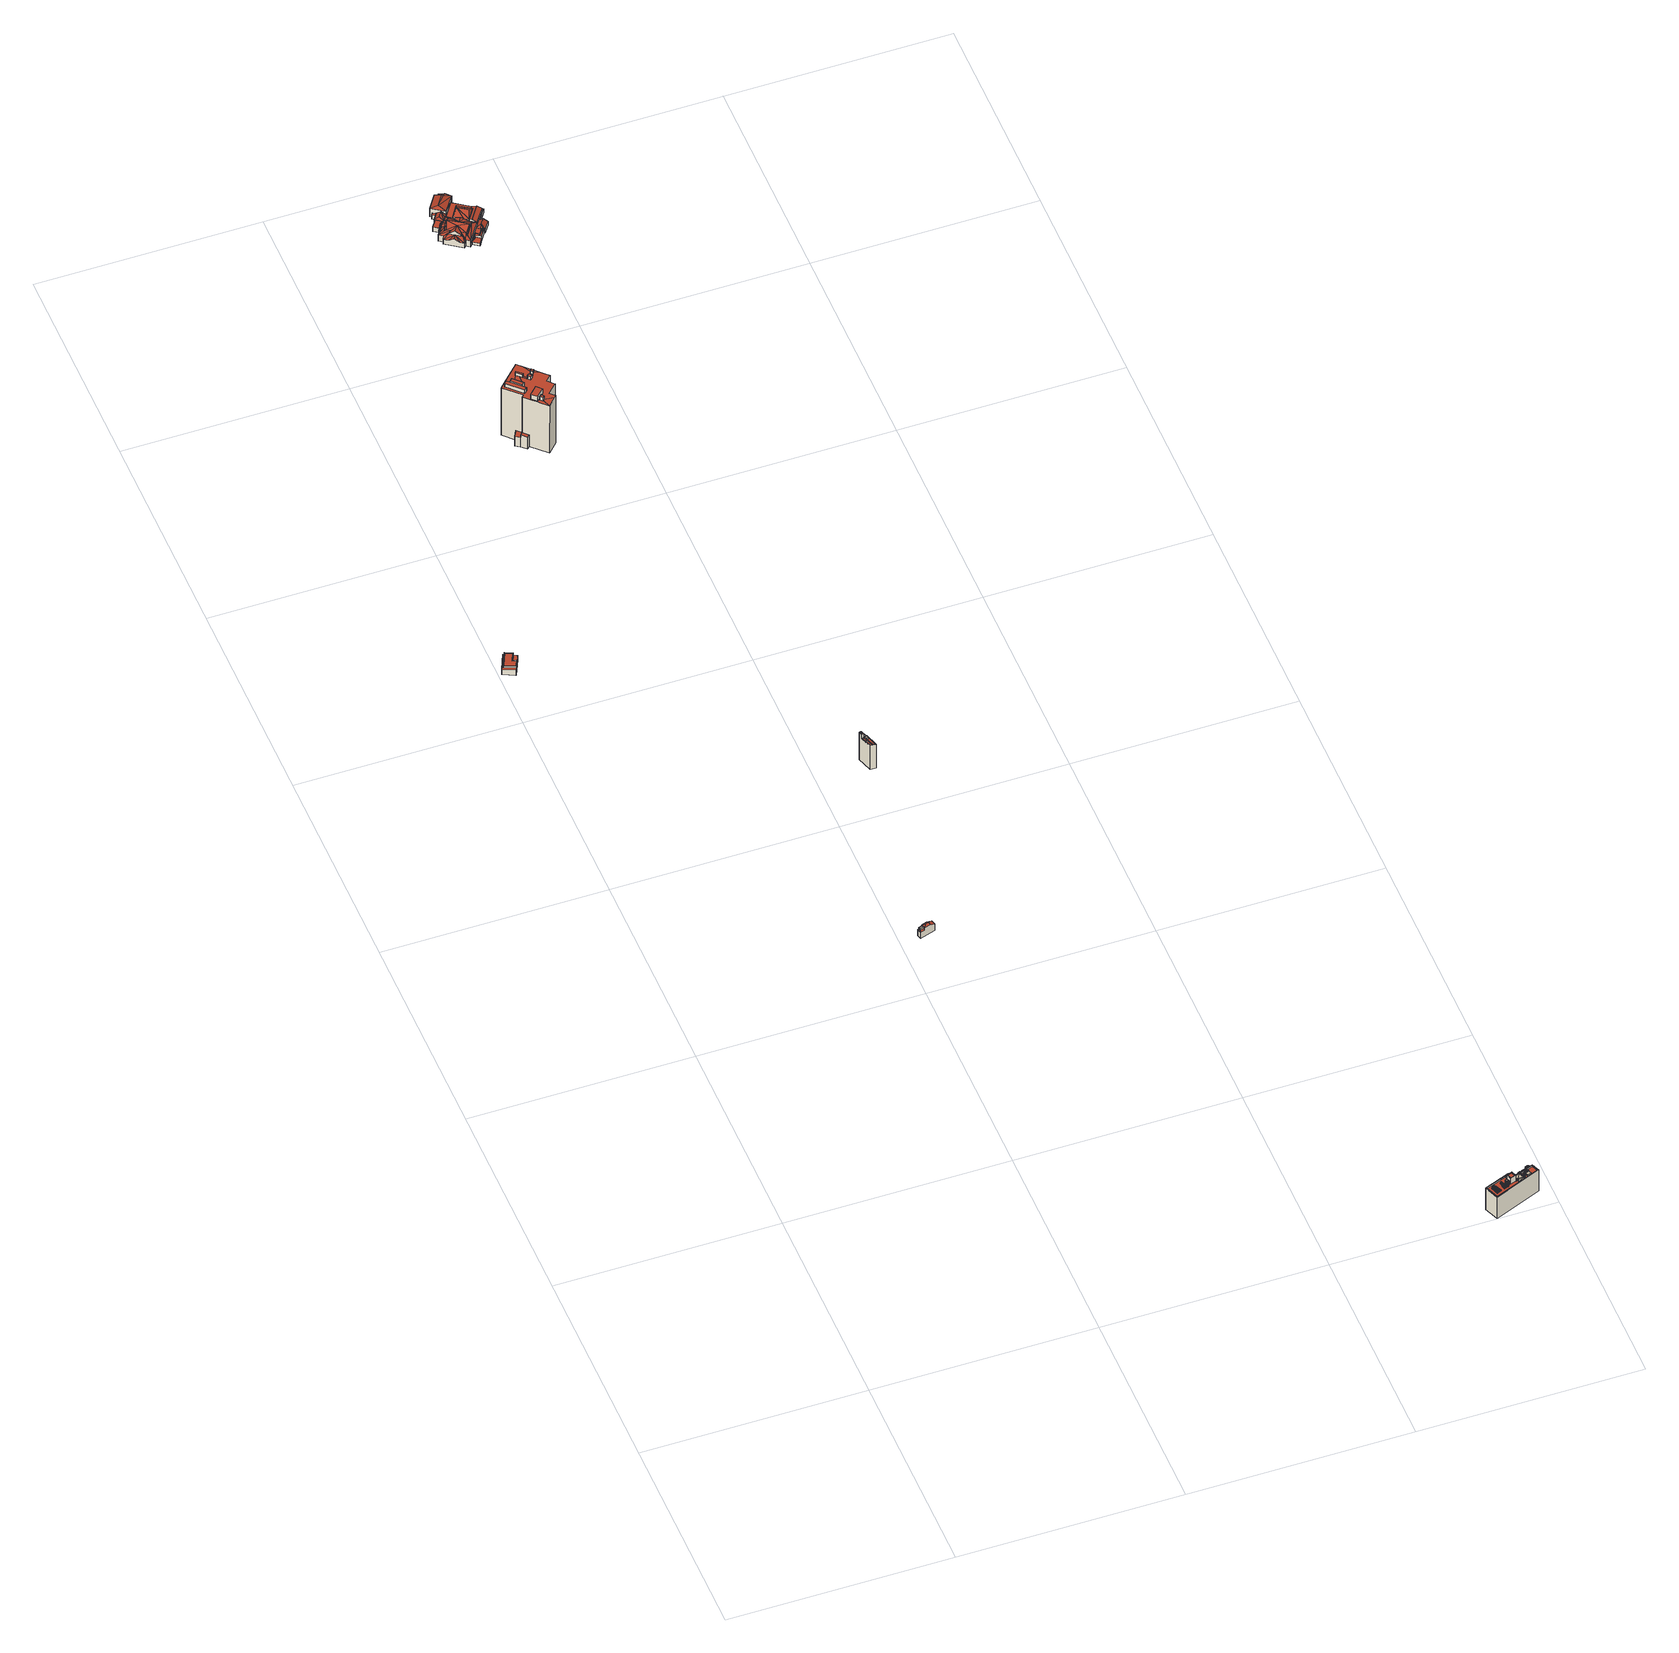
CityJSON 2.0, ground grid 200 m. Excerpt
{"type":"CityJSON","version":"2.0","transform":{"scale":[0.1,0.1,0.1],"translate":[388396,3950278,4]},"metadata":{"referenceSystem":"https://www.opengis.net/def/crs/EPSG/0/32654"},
"CityObjects":{
"building1":{"type":"Building","attributes":{"延べ面積換算係数":"1","大字・町コード":"21","町・丁目コード":"4","13+区市町村コード+大字・町コード+町・丁目コード":"13101021004","地区計画":"神田淡路町周辺地区","class":"3001","usage":"411","measuredHeight":8.4,"storeysAboveGround":2,"storeysBelowGround":0,"RiverFloodingRiskAttribute.description":"8","RiverFloodingRiskAttribute.rank":"1","RiverFloodingRiskAttribute.depth":0.057,"RiverFloodingRiskAttribute.adminType":"2","RiverFloodingRiskAttribute.scale":"2","BuildingDetailAttribute.buildingRoofEdgeArea":196.55,"BuildingDetailAttribute.fireproofStructureType":"1003","BuildingDetailAttribute.urbanPlanType":"21","BuildingDetailAttribute.areaClassificationType":"22","BuildingDetailAttribute.districtsAndZonesType":"10","BuildingDetailAttribute.landUseType":"211","BuildingDetailAttribute.detailedUsage":"1310","BuildingDetailAttribute.specifiedBuildingCoverageRate":80,"BuildingDetailAttribute.specifiedFloorAreaRate":500,"BuildingDetailAttribute.surveyYear":2021,"BuildingIDAttribute.prefecture":"13","BuildingIDAttribute.city":"13101","heritageComplexName":"高畠家住宅主屋","heritageRecordIds":"national_classified:492","heritageRecordNames":"高畠家住宅主屋","heritageRecordTypes":"建造物","heritageEntityClasses":"building_direct","heritageMatchMethod":"point_in_building"},"address":[{"country":"日本","locality":"東京都千代田区神田駿河台四丁目"}],"geometry":[{"type":"Solid","lod":"2","boundaries":[[[[0,1,2,3]],[[4,5,6,7]],[[8,9,10,11]],[[5,12,13,6]],[[9,4,7,10]],[[12,14,15,13]],[[16,17,18,19,20,21]],[[15,14,8,11]],[[22,23,24,25]],[[26,27,28,29,30,31]],[[17,16,14,12]],[[10,7,27,26,1,0,25,24]],[[2,31,30,3]],[[3,30,29,13,15,22,25,0]],[[6,28,27,7]],[[20,19,4,9]],[[10,24,23,11]],[[16,21,8,14]],[[18,17,12,5]],[[11,23,22,15]],[[21,20,9,8]],[[19,18,5,4]],[[13,29,28,6]],[[1,26,31,2]]]],"semantics":{"surfaces":[{"type":"GroundSurface"},{"type":"RoofSurface"},{"type":"WallSurface"}],"values":[[0,1,1,1,1,1,1,1,1,1,2,2,2,2,2,2,2,2,2,2,2,2,2,2]]}}]},
"building2":{"type":"Building","attributes":{"延べ面積換算係数":"1","大字・町コード":"22","町・丁目コード":"2","13+区市町村コード+大字・町コード+町・丁目コード":"13101022002","地区計画":"中神田中央地区","class":"3001","usage":"411","measuredHeight":8.8,"storeysAboveGround":2,"storeysBelowGround":0,"BuildingDetailAttribute.buildingRoofEdgeArea":59.37,"BuildingDetailAttribute.fireproofStructureType":"1003","BuildingDetailAttribute.urbanPlanType":"21","BuildingDetailAttribute.areaClassificationType":"22","BuildingDetailAttribute.districtsAndZonesType":"10","BuildingDetailAttribute.landUseType":"211","BuildingDetailAttribute.detailedUsage":"1310","BuildingDetailAttribute.specifiedBuildingCoverageRate":80,"BuildingDetailAttribute.specifiedFloorAreaRate":700,"BuildingDetailAttribute.surveyYear":2021,"BuildingIDAttribute.prefecture":"13","BuildingIDAttribute.city":"13101","heritageComplexName":"松本家住宅主屋","heritageRecordIds":"national_classified:617","heritageRecordNames":"松本家住宅主屋","heritageRecordTypes":"建造物","heritageEntityClasses":"building_direct","heritageMatchMethod":"point_in_building"},"address":[{"country":"日本","locality":"東京都千代田区神田多町二丁目"}],"children":["building2-1"],"geometry":[{"type":"Solid","lod":"2","boundaries":[[[[32,33,34,35]],[[36,37,38,39]],[[40,41,42,43]],[[44,37,45,46]],[[47,39,38]],[[40,43,48,49]],[[48,43,42]],[[36,39,47,45]],[[49,47,38,41,40]],[[38,37,44,34,33,42,41]],[[32,48,42,33]],[[34,44,46,35]],[[37,36,45]],[[48,32,35,46,45,47,49]]]],"semantics":{"surfaces":[{"type":"GroundSurface"},{"type":"RoofSurface"},{"type":"WallSurface"}],"values":[[0,1,1,1,1,1,1,1,2,2,2,2,2,2]]}}]},
"building2-1":{"type":"BuildingInstallation","parents":["building2"],"geometry":[{"type":"MultiSurface","lod":"2","boundaries":[[[43,40,50,51]],[[43,51,52,53]],[[40,43,53,54]],[[52,55,56,53]],[[57,54,53,56]],[[56,55,58,57]],[[50,58,55,52,51]],[[54,57,58,50,40]]]}]},
"building3":{"type":"Building","attributes":{"延べ面積換算係数":"1","大字・町コード":"20","町・丁目コード":"1","13+区市町村コード+大字・町コード+町・丁目コード":"13101020001","地区計画":"神田淡路町周辺地区","class":"3002","usage":"401","measuredHeight":28.3,"storeysAboveGround":9,"storeysBelowGround":0,"RiverFloodingRiskAttribute.description":"8","RiverFloodingRiskAttribute.rank":"1","RiverFloodingRiskAttribute.depth":0.285,"RiverFloodingRiskAttribute.adminType":"2","RiverFloodingRiskAttribute.scale":"2","BuildingDetailAttribute.buildingRoofEdgeArea":75.97,"BuildingDetailAttribute.fireproofStructureType":"1001","BuildingDetailAttribute.urbanPlanType":"21","BuildingDetailAttribute.areaClassificationType":"22","BuildingDetailAttribute.districtsAndZonesType":"10","BuildingDetailAttribute.landUseType":"212","BuildingDetailAttribute.detailedUsage":"1210","BuildingDetailAttribute.specifiedBuildingCoverageRate":80,"BuildingDetailAttribute.specifiedFloorAreaRate":800,"BuildingDetailAttribute.surveyYear":2021,"BuildingIDAttribute.prefecture":"13","BuildingIDAttribute.city":"13101","heritageComplexName":"山本歯科医院","heritageRecordIds":"national_classified:655","heritageRecordNames":"山本歯科医院","heritageRecordTypes":"建造物","heritageEntityClasses":"building_direct","heritageMatchMethod":"point_in_building"},"address":[{"country":"日本","locality":"東京都千代田区神田須田町一丁目"}],"children":["building3-1","building3-2"],"geometry":[{"type":"Solid","lod":"2","boundaries":[[[[59,60,61,62,63,64]],[[65,66,67,68]],[[69,70,71,72]],[[73,74,75,76]],[[77,78,65,68]],[[79,80,81,82]],[[83,84,85,86,87,88,89,90]],[[91,78,77,92]],[[67,66,79,82]],[[75,91,92,76]],[[80,74,73,81]],[[70,69,67,82]],[[60,77,68,61]],[[88,87,80,79]],[[89,88,79,66]],[[64,76,92,59]],[[68,67,69,72,62,61]],[[87,86,74,80]],[[84,83,78,91]],[[59,92,77,60]],[[90,89,66,65]],[[63,73,76,64]],[[86,85,75,74]],[[83,90,65,78]],[[85,84,91,75]],[[72,71,81,73,63,62]],[[71,70,82,81]]]],"semantics":{"surfaces":[{"type":"GroundSurface"},{"type":"RoofSurface"},{"type":"WallSurface"}],"values":[[0,1,1,1,1,1,1,1,1,1,1,2,2,2,2,2,2,2,2,2,2,2,2,2,2,2,2]]}}]},
"building3-1":{"type":"BuildingInstallation","parents":["building3"],"geometry":[{"type":"MultiSurface","lod":"2","boundaries":[[[93,94,95,96]],[[97,98,99,100]],[[101,102,103,104]],[[105,106,107,108]],[[100,109,110,97]],[[100,99,111,109]],[[112,113,106,105]],[[109,111,114,110]],[[98,97,110,114]],[[98,114,111,99]],[[115,116,104,103]],[[117,101,104,116]],[[118,117,116,115]],[[115,103,102,118]],[[117,118,102,101]],[[119,120,96,95]],[[121,93,96,120]],[[122,121,120,119]],[[119,95,94,122]],[[121,122,94,93]],[[112,105,108,123]],[[113,112,123,124]],[[124,107,106,113]],[[124,123,108,107]]]}]},
"building3-2":{"type":"BuildingInstallation","parents":["building3"],"geometry":[{"type":"MultiSurface","lod":"2","boundaries":[[[64,63,125,59]],[[126,127,63,64]],[[128,125,63,127]],[[127,126,129,128]],[[126,64,59,129]],[[128,129,59,125]]]}]},
"building4":{"type":"Building","attributes":{"延べ面積換算係数":"1","大字・町コード":"19","町・丁目コード":"1","13+区市町村コード+大字・町コード+町・丁目コード":"13105019001","地区計画":"外神田二・三丁目地区","class":"9999","usage":"401","measuredHeight":61.4,"storeysAboveGround":12,"storeysBelowGround":0,"RiverFloodingRiskAttribute.description":"8","RiverFloodingRiskAttribute.rank":"1","RiverFloodingRiskAttribute.depth":0.014,"RiverFloodingRiskAttribute.adminType":"2","RiverFloodingRiskAttribute.scale":"2","BuildingDetailAttribute.buildingRoofEdgeArea":1107.66,"BuildingDetailAttribute.fireproofStructureType":"1001","BuildingDetailAttribute.urbanPlanType":"21","BuildingDetailAttribute.areaClassificationType":"22","BuildingDetailAttribute.districtsAndZonesType":"10","BuildingDetailAttribute.landUseType":"212","BuildingDetailAttribute.detailedUsage":"1210","BuildingDetailAttribute.specifiedBuildingCoverageRate":80,"BuildingDetailAttribute.specifiedFloorAreaRate":600,"BuildingDetailAttribute.surveyYear":2021,"BuildingIDAttribute.prefecture":"13","BuildingIDAttribute.city":"13101","heritageComplexName":"東京地下鉄丸ノ内線御茶ノ水橋梁","heritageRecordIds":"national_classified:554","heritageRecordNames":"東京地下鉄丸ノ内線御茶ノ水橋梁","heritageRecordTypes":"建造物","heritageEntityClasses":"building_direct","heritageMatchMethod":"point_in_building"},"address":[{"country":"日本","locality":"東京都文京区湯島一丁目"}],"geometry":[{"type":"Solid","lod":"2","boundaries":[[[[130,131,132,133,134,135,136,137,138,139,140,141,142]],[[143,144,145,146]],[[147,148,149,150]],[[151,152,153,154]],[[155,156,157,158]],[[159,160,161,162,146,145,163,164,165,166,167,168,169,170,171,172,173,174,175,176,177,178,179,180,181,182,183,184,185,186,187,144,143,188,189,190,191,192,193,194,156,155,195,196,197,158,157,198,150,149,199,200,201,148,147,202,203,204,205,206]],[[207,208,209,210]],[[211,212,213,214]],[[215,216,217,218]],[[219,220,221,222]],[[183,182,169,168]],[[162,161,189,188]],[[223,224,225,226]],[[185,166,165,186]],[[227,228,229,230]],[[170,179,178,171]],[[231,232,233,234,235]],[[236,237,238,239]],[[177,176,212,211]],[[172,171,178,177,211,214]],[[199,149,148,210,209]],[[163,145,239,238]],[[152,151,138,137,150,198,157,156,194]],[[153,234,140,139,154]],[[176,175,174,173,213,212]],[[233,141,140,234]],[[180,179,170,220,219]],[[167,166,185,218,217]],[[202,136,135,203]],[[167,217,216,183,168]],[[215,218,185,184]],[[206,133,132,159]],[[188,143,224,223]],[[196,195,230,229]],[[187,236,239,145,144]],[[197,228,227,155,158]],[[229,228,197,196]],[[232,142,141,233]],[[202,147,150,137,136]],[[170,169,221,220]],[[165,237,236,187,186]],[[173,172,214,213]],[[148,201,207,210]],[[184,183,216,215]],[[181,180,219,222]],[[143,146,225,224]],[[209,208,200,199]],[[181,222,221,169,182]],[[193,192,130,142,232,231]],[[192,191,190,131,130]],[[135,134,204,203]],[[162,188,223,226]],[[235,234,153,152]],[[146,162,226,225]],[[227,230,195,155]],[[204,134,133,206,205]],[[165,164,163,238,237]],[[190,189,161,160,159,132,131]],[[154,139,138,151]],[[201,200,208,207]],[[235,152,194,193,231]]]],"semantics":{"surfaces":[{"type":"GroundSurface"},{"type":"RoofSurface"},{"type":"WallSurface"}],"values":[[0,1,1,1,1,1,1,1,1,1,1,1,1,1,1,1,1,1,2,2,2,2,2,2,2,2,2,2,2,2,2,2,2,2,2,2,2,2,2,2,2,2,2,2,2,2,2,2,2,2,2,2,2,2,2,2,2,2,2,2,2]]}}]},
"building5":{"type":"Building","attributes":{"延べ面積換算係数":"1","大字・町コード":"44","町・丁目コード":"2","13+区市町村コード+大字・町コード+町・丁目コード":"13101044002","地区計画":"外神田二・三丁目地区","class":"3001","usage":"422","measuredHeight":-9999,"storeysAboveGround":1,"storeysBelowGround":0,"BuildingDetailAttribute.buildingRoofEdgeArea":1533.68,"BuildingDetailAttribute.fireproofStructureType":"1001","BuildingDetailAttribute.urbanPlanType":"21","BuildingDetailAttribute.areaClassificationType":"22","BuildingDetailAttribute.districtsAndZonesType":"10","BuildingDetailAttribute.landUseType":"214","BuildingDetailAttribute.detailedUsage":"1123","BuildingDetailAttribute.specifiedBuildingCoverageRate":80,"BuildingDetailAttribute.specifiedFloorAreaRate":500,"BuildingDetailAttribute.surveyYear":2021,"BuildingIDAttribute.prefecture":"13","BuildingIDAttribute.city":"13101","heritageComplexName":"神田神社神饌所","heritageRecordIds":"national_classified:317","heritageRecordNames":"神田神社東門","heritageRecordTypes":"建造物","heritageEntityClasses":"building_direct","heritageMatchMethod":"point_in_building"},"address":[{"country":"日本","locality":"東京都千代田区外神田二丁目"}],"geometry":[{"type":"Solid","lod":"2","boundaries":[[[[240,241,242,243,244,245]],[[246,247,248,249,250,251]],[[248,240,245,249]],[[250,244,243,251]],[[246,242,241,247]],[[251,243,242,246]],[[247,241,240,248]],[[249,245,244,250]]]],"semantics":{"surfaces":[{"type":"GroundSurface"},{"type":"RoofSurface"},{"type":"WallSurface"}],"values":[[0,1,2,2,2,2,2,2]]}}]},
"building6":{"type":"Building","attributes":{"延べ面積換算係数":"1","大字・町コード":"44","町・丁目コード":"2","13+区市町村コード+大字・町コード+町・丁目コード":"13101044002","地区計画":"外神田二・三丁目地区","class":"3001","usage":"422","measuredHeight":15.1,"storeysAboveGround":1,"storeysBelowGround":0,"BuildingDetailAttribute.buildingRoofEdgeArea":1533.68,"BuildingDetailAttribute.fireproofStructureType":"1001","BuildingDetailAttribute.urbanPlanType":"21","BuildingDetailAttribute.areaClassificationType":"22","BuildingDetailAttribute.districtsAndZonesType":"10","BuildingDetailAttribute.landUseType":"214","BuildingDetailAttribute.detailedUsage":"1123","BuildingDetailAttribute.specifiedBuildingCoverageRate":80,"BuildingDetailAttribute.specifiedFloorAreaRate":500,"BuildingDetailAttribute.surveyYear":2021,"BuildingIDAttribute.prefecture":"13","BuildingIDAttribute.city":"13101","heritageComplexName":"神田神社神饌所","heritageRecordIds":"national_classified:314;national_classified:315;national_classified:316;national_classified:318;national_classified:319;national_classified:320;national_classified:321","heritageRecordNames":"神田神社神饌所;神田神社西門;神田神社拝殿;神田神社幣殿;神田神社宝庫;神田神社本殿;神田神社瑞垣","heritageRecordTypes":"建造物","heritageEntityClasses":"building_direct","heritageMatchMethod":"point_in_building"},"address":[{"country":"日本","locality":"東京都千代田区外神田二丁目"}],"geometry":[{"type":"Solid","lod":"2","boundaries":[[[[252,253,254,255,256,257,258,259,260,261,262,263,264,265,266,267,268,269,270,271,272,273,274,275,276,277,278,279,280,281]],[[282,283,284,285]],[[286,287,288]],[[289,290,291]],[[287,292,288]],[[293,294,295,296]],[[297,298,299]],[[300,292,301]],[[302,303,304]],[[305,282,290]],[[297,306,307]],[[308,309,310]],[[311,298,307]],[[312,313,314]],[[315,310,316]],[[311,317,318]],[[319,320,321]],[[320,322,323]],[[324,325,293]],[[326,327,328]],[[305,329,330]],[[331,332,333]],[[334,312,314]],[[323,322,301]],[[335,303,302]],[[336,299,337]],[[298,311,318]],[[338,286,337]],[[335,339,306]],[[312,327,326]],[[311,309,317]],[[340,334,314]],[[310,341,316]],[[342,343,300,344]],[[337,286,288]],[[345,315,316]],[[346,283,330,329]],[[347,296,295,348]],[[349,350,351]],[[347,324,293]],[[352,353,354,355,356,357]],[[300,358,359,344]],[[301,292,323]],[[360,350,349]],[[361,362,335]],[[336,288,304]],[[363,364,365,366]],[[299,298,367]],[[368,331,369]],[[316,333,368]],[[365,364,370,371,372,373,374,375,376,377,378]],[[379,328,351]],[[380,335,362]],[[381,319,321]],[[289,305,290]],[[290,282,285]],[[382,301,322]],[[309,341,310]],[[303,336,304]],[[330,283,282]],[[299,336,303,383]],[[298,318,367]],[[284,291,290,285]],[[356,384,385,357]],[[386,359,358]],[[381,321,315,387]],[[388,389,359,386]],[[298,297,307]],[[317,309,308]],[[306,339,307]],[[390,391,392,393]],[[387,315,345,394]],[[338,315,321]],[[365,395,396,340,314,366]],[[397,379,351,350]],[[333,332,368]],[[351,328,349]],[[398,399,396,395]],[[314,313,363,366]],[[320,323,321]],[[334,349,328]],[[369,400,368]],[[397,360,349,334,340,401,402]],[[338,299,367]],[[296,347,293]],[[361,335,302]],[[299,338,337]],[[328,327,334]],[[299,383,306,297]],[[292,300,403]],[[380,339,335]],[[330,282,305]],[[332,331,368]],[[367,308,315]],[[367,315,338]],[[315,308,310]],[[400,394,316,368]],[[337,288,336]],[[292,403,288]],[[317,404,318]],[[263,262,402,401]],[[397,402,262,261]],[[312,326,260,259]],[[291,284,280,279]],[[341,333,316]],[[289,325,371]],[[311,307,265,264,405]],[[326,328,379,397,261,260]],[[384,356,355,398,395]],[[294,392,295]],[[256,255,370,364]],[[364,363,257,256]],[[270,269,288,343]],[[305,289,371]],[[322,347,348,382]],[[346,329,252,281]],[[391,390,277,276]],[[371,325,372]],[[254,253,371]],[[313,312,259,258]],[[341,399,398,355,354,331,333]],[[275,386,295]],[[390,393,278,277]],[[392,391,295]],[[327,312,334]],[[353,352,376,375]],[[307,339,266,265]],[[320,319,372,324]],[[378,377,376,352,357,385]],[[358,300,301,382,348]],[[316,394,345]],[[396,309,311,405,401,340]],[[392,294,293,325,289,291,279,278,393]],[[303,335,306,383]],[[367,318,404]],[[264,263,401,405]],[[338,287,286]],[[381,387,394,400]],[[323,292,338]],[[370,255,254,371]],[[321,323,338]],[[320,324,347,322]],[[274,386,275]],[[271,342,344,359,389,272]],[[257,363,313,258]],[[324,372,325]],[[304,268,267,302]],[[253,305,371]],[[397,350,360]],[[295,386,358]],[[273,388,386,274]],[[341,309,399]],[[404,317,308,367]],[[391,275,295]],[[253,252,329,305]],[[273,272,389,388]],[[281,280,284,283,346]],[[292,287,338]],[[302,267,266,339,380,362,361]],[[342,271,270,343]],[[348,295,358]],[[319,373,372]],[[354,353,375,374,369,331]],[[300,343,403]],[[396,399,309]],[[381,400,369,374,373,319]],[[288,403,343]],[[268,304,288,269]],[[276,275,391]],[[395,365,378,385,384]]]],"semantics":{"surfaces":[{"type":"GroundSurface"},{"type":"RoofSurface"},{"type":"WallSurface"}],"values":[[0,1,1,1,1,1,1,1,1,1,1,1,1,1,1,1,1,1,1,1,1,1,1,1,1,1,1,1,1,1,1,1,1,1,1,1,1,1,1,1,1,1,1,1,1,1,1,1,1,1,1,1,1,1,1,1,1,1,1,1,1,1,1,1,1,1,1,1,1,1,1,1,1,1,1,1,1,1,1,1,1,1,1,1,1,1,1,1,1,1,1,1,1,1,1,1,1,1,1,2,2,2,2,2,2,2,2,2,2,2,2,2,2,2,2,2,2,2,2,2,2,2,2,2,2,2,2,2,2,2,2,2,2,2,2,2,2,2,2,2,2,2,2,2,2,2,2,2,2,2,2,2,2,2,2,2,2,2,2,2,2,2,2,2,2,2,2,2,2,2]]}}]},
"building7":{"type":"Building","attributes":{"延べ面積換算係数":"0.8","大字・町コード":"7","町・丁目コード":"1","13+区市町村コード+大字・町コード+町・丁目コード":"13101007001","class":"3002","usage":"401","measuredHeight":26,"storeysAboveGround":6,"storeysBelowGround":0,"RiverFloodingRiskAttribute.description":"8","RiverFloodingRiskAttribute.rank":"1","RiverFloodingRiskAttribute.depth":0.022,"RiverFloodingRiskAttribute.adminType":"2","RiverFloodingRiskAttribute.scale":"2","BuildingDetailAttribute.buildingRoofEdgeArea":627.59,"BuildingDetailAttribute.fireproofStructureType":"1001","BuildingDetailAttribute.urbanPlanType":"21","BuildingDetailAttribute.areaClassificationType":"22","BuildingDetailAttribute.districtsAndZonesType":"10","BuildingDetailAttribute.landUseType":"212","BuildingDetailAttribute.detailedUsage":"1210","BuildingDetailAttribute.specifiedBuildingCoverageRate":80,"BuildingDetailAttribute.specifiedFloorAreaRate":600,"BuildingDetailAttribute.surveyYear":2021,"BuildingIDAttribute.prefecture":"13","BuildingIDAttribute.city":"13101","heritageComplexName":"太洋ビルディング(丸石ビルディング)","heritageRecordIds":"national_classified:482","heritageRecordNames":"太洋ビルディング(丸石ビルディング)","heritageRecordTypes":"建造物","heritageEntityClasses":"building_direct","heritageMatchMethod":"point_in_building"},"address":[{"country":"日本","locality":"東京都千代田区鍛冶町一丁目"}],"children":["building7-1","building7-2","building7-3"],"geometry":[{"type":"Solid","lod":"2","boundaries":[[[[406,407,408,409]],[[410,411,412]],[[413,414,415,416]],[[417,418,419,420]],[[421,422,423,424]],[[425,426,427]],[[428,429,430]],[[428,419,431,432,426]],[[433,420,430]],[[414,434,435,415]],[[431,410,412]],[[436,413,416,437]],[[438,422,421,439]],[[440,427,426]],[[441,442,429]],[[443,444,427,445,446]],[[434,436,437,435]],[[433,447,448,420]],[[447,449,450,448]],[[441,429,426,451]],[[452,453,454,455]],[[456,431,412]],[[451,426,457]],[[428,430,419]],[[458,430,429]],[[426,425,457]],[[449,438,439,450]],[[459,460,461,462,463,464,465,466,467,468,469,470]],[[432,440,426]],[[458,429,442]],[[430,420,419]],[[426,429,428]],[[464,437,416,465]],[[410,418,411]],[[431,419,418,410]],[[460,459,447,433]],[[462,461,430,458]],[[440,456,446]],[[445,440,446]],[[415,466,465,416]],[[452,455,434,414]],[[417,411,418]],[[464,463,442,441,451,457,421,424,435,437]],[[427,444,425]],[[440,432,456]],[[421,457,425,444,443,409,408,439]],[[412,411,417,420,448,406,409,443,446]],[[469,468,422,438]],[[470,469,438,449]],[[440,445,427]],[[406,448,450,407]],[[461,460,433,430]],[[463,462,458,442]],[[407,450,439,408]],[[459,470,449,447]],[[415,435,424,423,467,466]],[[455,454,436,434]],[[454,453,413,436]],[[453,452,414,413]],[[468,467,423,422]],[[456,412,446]],[[431,456,432]]]],"semantics":{"surfaces":[{"type":"GroundSurface"},{"type":"RoofSurface"},{"type":"WallSurface"}],"values":[[0,1,1,1,1,1,1,1,1,1,1,1,1,1,1,1,1,1,1,1,1,1,1,1,1,1,1,1,1,1,1,2,2,2,2,2,2,2,2,2,2,2,2,2,2,2,2,2,2,2,2,2,2,2,2,2,2,2,2,2,2,2]]}}]},
"building7-1":{"type":"BuildingInstallation","parents":["building7"],"geometry":[{"type":"MultiSurface","lod":"2","boundaries":[[[471,472,473,474]],[[475,476,472,471]],[[476,477,473,472]],[[475,478,477,476]],[[478,475,471,474]],[[477,478,474,473]]]}]},
"building7-2":{"type":"BuildingInstallation","parents":["building7"],"geometry":[{"type":"MultiSurface","lod":"2","boundaries":[[[479,480,481]],[[482,483,484]],[[485,486,487]],[[488,489,490]],[[491,492,493]],[[494,495,496]],[[497,498,499]],[[500,497,499]],[[501,502,503]],[[504,501,503]],[[505,506,507]],[[508,505,507]],[[509,510,511]],[[512,509,511]],[[513,514,515]],[[516,513,515]],[[517,518,519]],[[520,517,519]],[[521,522,523]],[[524,521,523]],[[525,517,520]],[[526,525,520]],[[525,527,517]],[[517,527,518]],[[518,527,528]],[[519,518,528]],[[529,530,531]],[[532,529,531]],[[530,533,534]],[[531,530,534]],[[535,521,524]],[[536,535,524]],[[529,537,533]],[[530,529,533]],[[521,535,522]],[[522,535,538]],[[537,529,532]],[[539,537,532]],[[522,538,540]],[[523,522,540]],[[533,537,539]],[[534,533,539]],[[527,525,526]],[[528,527,526]],[[498,541,542]],[[499,498,542]],[[538,535,536]],[[540,538,536]],[[543,544,545]],[[546,543,545]],[[497,547,541]],[[498,497,541]],[[541,547,548]],[[542,541,548]],[[543,549,550]],[[544,543,550]],[[547,497,500]],[[548,547,500]],[[544,550,551]],[[545,544,551]],[[550,549,552]],[[551,550,552]],[[553,554,555]],[[556,553,555]],[[557,553,556]],[[558,557,556]],[[559,560,561]],[[562,559,561]],[[557,563,554]],[[553,557,554]],[[559,562,564]],[[565,559,564]],[[554,563,566]],[[555,554,566]],[[563,557,558]],[[566,563,558]],[[559,565,567]],[[560,559,567]],[[568,569,570]],[[571,568,570]],[[572,568,571]],[[573,572,571]],[[560,567,574]],[[561,560,574]],[[568,572,575]],[[569,568,575]],[[567,565,564]],[[574,567,564]],[[501,504,576]],[[577,501,576]],[[501,577,578]],[[502,501,578]],[[569,575,579]],[[570,569,579]],[[575,572,573]],[[579,575,573]],[[502,578,580]],[[503,502,580]],[[505,581,582]],[[506,505,582]],[[578,577,576]],[[580,578,576]],[[505,508,581]],[[581,508,583]],[[581,583,584]],[[582,581,584]],[[585,586,587]],[[588,585,587]],[[585,588,589]],[[590,585,589]],[[583,508,507]],[[584,583,507]],[[585,590,586]],[[586,590,591]],[[586,591,592]],[[587,586,592]],[[591,590,589]],[[592,591,589]],[[593,594,595]],[[596,593,595]],[[593,597,598]],[[594,593,598]],[[593,596,597]],[[597,596,599]],[[599,596,595]],[[465,599,595]],[[598,597,599]],[[465,598,599]],[[464,442,463]],[[442,600,601]],[[442,602,600]],[[464,602,442]],[[602,464,603]],[[604,602,603]],[[605,604,603]],[[606,605,603]],[[607,605,606]],[[608,607,606]],[[442,458,462]],[[463,442,462]],[[600,602,605]],[[604,605,602]],[[609,605,607]],[[610,600,605]],[[611,610,609]],[[610,605,609]],[[609,607,608]],[[612,609,608]],[[613,614,610]],[[611,613,610]],[[615,462,458]],[[616,615,458]],[[612,617,618]],[[618,609,612]],[[618,611,609]],[[619,620,613]],[[619,613,611]],[[619,621,620]],[[619,611,618]],[[619,622,621]],[[616,623,615]],[[619,616,622]],[[616,624,623]],[[619,624,616]],[[484,481,480]],[[482,484,480]],[[625,626,510]],[[509,625,510]],[[509,512,627]],[[625,509,627]],[[480,479,483]],[[482,480,483]],[[479,481,484]],[[483,479,484]],[[511,628,627]],[[512,511,627]],[[619,618,511]],[[624,619,510]],[[628,618,629]],[[626,629,624]],[[511,618,628]],[[510,619,511]],[[626,624,510]],[[626,628,629]],[[627,628,626]],[[625,627,626]],[[629,618,617]],[[630,629,617]],[[624,629,630]],[[623,624,630]],[[631,632,633]],[[634,631,633]],[[632,635,636]],[[633,632,636]],[[637,631,634]],[[638,637,634]],[[639,637,638]],[[640,639,638]],[[635,641,642]],[[636,635,642]],[[643,639,640]],[[644,643,640]],[[641,645,646]],[[642,641,646]],[[647,643,644]],[[648,647,644]],[[645,649,650]],[[646,645,650]],[[649,651,652]],[[650,649,652]],[[653,647,648]],[[654,653,648]],[[655,656,652]],[[651,655,652]],[[657,653,654]],[[658,657,654]],[[655,659,660]],[[656,655,660]],[[661,657,658]],[[662,661,658]],[[663,661,662]],[[664,663,662]],[[659,665,666]],[[660,659,666]],[[645,641,649]],[[651,649,659]],[[655,651,659]],[[631,641,635]],[[637,667,631]],[[668,669,667]],[[639,643,637]],[[637,670,667]],[[657,647,653]],[[671,672,673]],[[657,661,647]],[[674,672,647]],[[675,676,677]],[[678,679,680]],[[678,680,681]],[[649,641,659]],[[667,641,631]],[[682,665,659]],[[635,632,631]],[[682,659,669]],[[669,641,667]],[[643,647,637]],[[637,647,670]],[[670,647,672]],[[670,672,671]],[[661,663,647]],[[680,674,647]],[[683,676,663]],[[679,684,674]],[[680,676,675]],[[659,641,669]],[[647,663,680]],[[680,679,674]],[[663,676,680]],[[665,682,685]],[[666,665,685]],[[683,663,664]],[[686,683,664]],[[682,669,687]],[[685,682,687]],[[676,683,686]],[[688,676,686]],[[669,668,689]],[[687,669,689]],[[677,676,688]],[[690,677,688]],[[668,667,691]],[[689,668,691]],[[675,677,690]],[[692,675,690]],[[667,670,693]],[[691,667,693]],[[680,675,692]],[[694,680,692]],[[670,671,695]],[[693,670,695]],[[681,680,694]],[[696,681,694]],[[678,681,696]],[[697,678,696]],[[671,673,698]],[[695,671,698]],[[679,678,697]],[[699,679,697]],[[673,672,700]],[[698,673,700]],[[672,674,701]],[[700,672,701]],[[684,679,699]],[[702,684,699]],[[674,684,702]],[[701,674,702]],[[703,704,705]],[[706,703,705]],[[485,489,488]],[[486,485,488]],[[513,516,707]],[[708,513,707]],[[488,490,487]],[[486,488,487]],[[485,487,490]],[[489,485,490]],[[703,709,710]],[[704,703,710]],[[711,709,706]],[[706,709,703]],[[706,705,712]],[[711,706,712]],[[713,514,708]],[[708,514,513]],[[713,708,707]],[[714,713,707]],[[709,711,712]],[[710,709,712]],[[495,494,493]],[[492,495,493]],[[514,713,714]],[[515,514,714]],[[495,492,491]],[[496,495,491]],[[493,494,496]],[[491,493,496]],[[610,614,715]],[[610,715,600]],[[600,715,601]],[[715,614,429]],[[616,458,622]],[[526,520,528]],[[528,520,519]],[[534,539,532]],[[531,534,532]],[[540,536,523]],[[523,536,524]],[[542,548,500]],[[499,542,500]],[[543,546,552]],[[549,543,552]],[[546,545,551]],[[552,546,551]],[[555,566,558]],[[556,555,558]],[[574,564,562]],[[561,574,562]],[[579,573,571]],[[570,579,571]],[[580,576,504]],[[503,580,504]],[[506,582,507]],[[507,582,584]],[[592,589,587]],[[587,589,588]],[[465,595,598]],[[598,595,594]],[[458,621,622]],[[442,715,458]],[[620,621,429]],[[621,715,429]],[[601,715,442]],[[458,715,621]],[[615,623,462]],[[462,623,630]],[[606,463,462]],[[608,606,612]],[[606,617,612]],[[630,617,462]],[[464,463,606]],[[603,464,606]],[[606,462,617]],[[650,642,646]],[[634,636,642]],[[660,650,652]],[[656,660,652]],[[638,634,691]],[[640,638,644]],[[691,687,689]],[[648,658,654]],[[638,691,693]],[[648,662,658]],[[698,700,695]],[[700,701,648]],[[690,688,692]],[[697,694,699]],[[696,694,697]],[[691,634,642]],[[642,650,660]],[[634,633,636]],[[685,660,666]],[[687,660,685]],[[648,644,638]],[[691,642,687]],[[700,648,693]],[[648,638,693]],[[648,664,662]],[[700,693,695]],[[688,686,664]],[[701,694,648]],[[699,701,702]],[[688,694,692]],[[687,642,660]],[[648,694,664]],[[694,688,664]],[[694,701,699]],[[712,705,710]],[[710,705,704]],[[714,707,515]],[[515,707,516]],[[613,429,614]],[[620,429,613]]]}]},
"building7-3":{"type":"BuildingInstallation","parents":["building7"],"geometry":[{"type":"MultiSurface","lod":"2","boundaries":[[[716,717,718,719]],[[720,721,719,718]],[[720,718,717,722]],[[720,722,723,721]],[[721,723,716,719]],[[717,716,723,722]]]}]}
},
"vertices":[
[183,8606,73],[114,8452,73],[4,8502,73],[73,8655,73],[121,8478,157],[29,8519,157],[23,8516,157],[123,8472,157],[113,8546,157],[145,8532,157],[151,8534,157],[119,8549,157],[86,8644,157],[84,8650,157],[145,8618,157],[151,8620,157],[145,8618,153],[86,8644,153],[29,8519,153],[121,8478,153],[145,8532,153],[113,8546,153],[151,8620,131],[119,8549,131],[151,8534,131],[183,8606,131],[114,8452,137],[123,8472,137],[23,8516,137],[84,8650,137],[73,8655,137],[4,8502,137],
[2177,4590,10],[2165,4629,10],[2302,4673,10],[2314,4634,10],[2262,4639,117],[2256,4659,106],[2203,4642,106],[2229,4628,117],[2209,4622,95],[2203,4642,78],[2165,4629,78],[2187,4615,95],[2302,4673,88],[2268,4619,106],[2314,4634,88],[2215,4602,106],[2177,4590,78],[2215,4602,78],
[2211,4615,89],[2184,4607,89],[2179,4605,84],[2173,4624,84],[2205,4635,84],[2179,4605,105],[2173,4624,105],[2205,4635,105],[2211,4615,105],
[2473,6631,7],[2512,6508,7],[2458,6512,7],[2415,6644,7],[2439,6653,7],[2449,6623,7],[2460,6515,287],[2429,6611,287],[2425,6613,287],[2458,6512,287],[2425,6613,329],[2442,6618,329],[2432,6650,329],[2415,6644,329],[2439,6653,287],[2437,6649,287],[2447,6619,287],[2449,6623,287],[2512,6508,287],[2508,6512,287],[2446,6616,287],[2435,6648,287],[2432,6650,287],[2442,6618,287],[2508,6512,281],[2471,6628,281],[2447,6619,281],[2437,6649,281],[2435,6648,281],[2446,6616,281],[2429,6611,281],[2460,6515,281],[2471,6628,287],[2473,6631,287],
[2417,6642,329],[2427,6645,329],[2434,6624,329],[2424,6620,329],[2441,6565,281],[2462,6572,281],[2464,6566,281],[2443,6559,281],[2449,6609,281],[2467,6614,281],[2474,6591,281],[2456,6586,281],[2464,6564,281],[2468,6565,281],[2482,6524,281],[2478,6523,281],[2443,6559,293],[2441,6565,293],[2464,6566,293],[2464,6564,288],[2468,6565,288],[2462,6572,293],[2474,6591,300],[2456,6586,300],[2449,6609,300],[2467,6614,300],[2434,6624,336],[2424,6620,336],[2417,6642,336],[2427,6645,336],[2478,6523,288],[2482,6524,288],
[2463,6661,7],[2449,6623,279],[2439,6653,279],[2463,6661,279],[2473,6631,279],
[960,11050,36],[1162,11254,36],[1381,11037,36],[1333,10989,36],[1387,10936,36],[1303,10852,36],[1345,10811,36],[1256,10722,36],[1128,10850,36],[1105,10827,36],[1061,10871,36],[1018,10898,36],[1053,10959,36],[1235,11115,596],[1213,11081,596],[1232,11062,596],[1250,11099,596],[1330,10796,596],[1241,10805,596],[1233,10797,596],[1256,10722,596],[1128,10850,175],[1083,10894,175],[1061,10871,175],[1105,10827,175],[1140,10849,596],[1139,10838,596],[1180,10798,596],[1180,10809,596],[1381,11037,596],[1338,11079,596],[1322,11096,596],[1267,11116,596],[1216,11047,596],[1202,11061,596],[1194,11069,596],[1163,11098,596],[1161,11095,596],[1142,11114,596],[1139,11002,596],[1117,10980,596],[1076,11008,596],[1139,10944,596],[1117,10922,596],[1075,10964,596],[1014,11025,596],[989,11050,596],[1012,11072,596],[1015,11069,596],[1076,11021,596],[1039,11058,596],[1061,11079,596],[1077,11064,596],[1114,11141,596],[1126,11153,596],[1173,11108,596],[1202,11076,596],[1210,11084,596],[1252,11131,596],[1203,11213,596],[1162,11254,596],[1002,11092,596],[960,11050,596],[1101,10912,596],[1083,10894,596],[1207,10917,596],[1253,10872,596],[1185,10804,596],[1198,10780,596],[1227,10791,596],[1206,10811,596],[1221,10826,596],[1345,10811,596],[1303,10852,596],[1387,10936,596],[1375,10948,596],[1333,10989,596],[1221,10826,639],[1206,10811,639],[1227,10791,639],[1241,10805,639],[1012,11072,638],[989,11050,638],[1117,10922,638],[1139,10944,638],[1126,11153,628],[1114,11141,628],[1161,11095,628],[1173,11108,628],[1039,11058,638],[1117,10980,638],[1139,11002,638],[1061,11079,638],[1252,11131,632],[1235,11115,632],[1250,11099,632],[1267,11116,632],[1140,10849,650],[1185,10804,650],[1253,10872,650],[1207,10917,650],[1101,10912,148],[1053,10959,148],[1018,10898,148],[1061,10871,148],[1083,10894,148],[1210,11084,634],[1194,11069,634],[1216,11047,634],[1232,11062,634],
[1539,13039,157],[1506,12991,157],[1452,13029,157],[1466,13050,157],[1475,13044,157],[1494,13071,157],[1452,13029,186],[1506,12991,186],[1539,13039,186],[1494,13071,186],[1475,13044,186],[1466,13050,186],
[1362,13576,156],[1454,13514,156],[1438,13490,156],[1667,13331,156],[1594,13226,156],[1650,13187,156],[1597,13110,156],[1589,13115,156],[1540,13045,156],[1492,13078,156],[1473,13050,156],[1464,13056,156],[1430,13008,156],[1395,13032,156],[1382,13013,156],[1232,13117,156],[1245,13136,156],[1207,13162,156],[1243,13213,156],[1232,13221,156],[1249,13245,156],[1201,13278,156],[1248,13345,156],[1241,13349,156],[1270,13392,156],[1243,13410,156],[1256,13429,156],[1237,13441,156],[1325,13572,156],[1349,13556,156],[1385,13510,283],[1354,13553,252],[1325,13572,252],[1369,13514,292],[1264,13174,243],[1300,13226,242],[1207,13162,224],[1351,13364,252],[1301,13415,292],[1237,13441,253],[1306,13236,242],[1317,13387,240],[1283,13410,211],[1241,13349,211],[1283,13338,240],[1382,13107,252],[1420,13079,252],[1370,13156,284],[1274,13258,239],[1293,13286,224],[1232,13117,206],[1284,13136,234],[1245,13136,224],[1454,13514,248],[1383,13068,235],[1395,13032,224],[1517,13200,228],[1552,13182,224],[1497,13220,225],[1430,13008,224],[1589,13115,199],[1597,13110,199],[1573,13143,239],[1410,13215,253],[1463,13243,242],[1497,13171,246],[1425,13066,245],[1383,13301,224],[1333,13337,224],[1353,13304,232],[1309,13302,224],[1343,13290,241],[1333,13337,211],[1351,13364,211],[1540,13045,199],[1577,13122,209],[1529,13052,209],[1362,13576,248],[1400,13533,280],[1570,13330,242],[1520,13284,285],[1496,13221,242],[1565,13129,199],[1333,13102,239],[1316,13149,250],[1281,13171,250],[1300,13226,307],[1382,13013,206],[1530,13151,199],[1496,13221,225],[1232,13221,206],[1243,13213,206],[1263,13265,239],[1440,13259,253],[1349,13556,248],[1309,13302,211],[1306,13304,211],[1538,13085,199],[1500,13090,204],[1533,13068,204],[1573,13369,224],[1554,13341,224],[1570,13330,231],[1502,13229,232],[1522,13216,241],[1610,13343,241],[1306,13304,206],[1295,13312,206],[1508,13103,199],[1271,13090,206],[1307,13065,239],[1650,13187,199],[1593,13226,199],[1586,13231,199],[1608,13195,239],[1460,13117,307],[1434,13343,289],[1456,13408,242],[1667,13331,199],[1438,13490,199],[1333,13337,199],[1384,13302,199],[1456,13408,199],[1554,13341,199],[1573,13369,199],[1610,13343,199],[1646,13318,199],[1518,13060,199],[1345,13039,206],[1382,13299,226],[1306,13304,224],[1333,13102,284],[1558,13191,224],[1646,13318,224],[1248,13345,206],[1387,13295,226],[1201,13278,206],[1249,13245,206],[1243,13410,206],[1270,13392,206],[1283,13410,206],[1256,13429,206],[1418,13274,242],[1558,13191,199],[1552,13182,199],[1492,13078,199],[1502,13229,199],[1496,13222,199],[1382,13299,242],[1464,13056,199],[1473,13050,199],[1255,13231,224],[1460,13117,246],[1430,13008,199],
[5887,175,4],[5463,5,4],[5411,134,4],[5835,300,4],[5826,247,217],[5852,258,217],[5842,282,217],[5626,123,308],[5613,158,308],[5606,162,308],[5622,116,308],[5852,258,212],[5826,247,212],[5831,233,254],[5858,244,254],[5639,223,254],[5635,216,254],[5649,177,254],[5654,179,254],[5812,291,168],[5704,225,212],[5817,274,200],[5717,191,254],[5720,180,254],[5724,187,254],[5820,264,217],[5819,267,213],[5855,237,254],[5651,172,308],[5654,179,308],[5664,136,308],[5671,133,308],[5418,131,254],[5411,134,254],[5818,271,205],[5662,159,254],[5663,153,254],[5835,300,199],[5812,291,199],[5818,271,199],[5842,282,199],[5879,178,254],[5887,175,254],[5466,12,254],[5463,5,254],[5645,204,212],[5613,158,304],[5626,123,304],[5664,136,304],[5651,172,304],[5818,271,217],[5639,223,168],[5727,177,254],[5879,178,242],[5855,237,242],[5724,187,242],[5727,177,242],[5663,153,242],[5671,133,242],[5622,116,242],[5606,162,242],[5649,177,242],[5635,216,242],[5418,131,242],[5466,12,242],
[5817,166,242],[5782,152,242],[5773,176,242],[5807,190,242],[5817,166,254],[5782,152,254],[5773,176,254],[5807,190,254],
[5727,213,234],[5724,222,234],[5724,222,223],[5740,228,234],[5744,219,234],[5740,228,224],[5763,236,234],[5763,236,224],[5766,227,234],[5780,241,225],[5780,241,234],[5782,233,234],[5805,241,234],[5802,249,234],[5802,249,225],[5818,256,224],[5818,256,234],[5822,248,234],[5507,65,253],[5484,126,253],[5484,126,242],[5507,65,242],[5551,127,250],[5555,128,250],[5555,128,242],[5551,127,242],[5566,132,250],[5566,132,242],[5581,93,242],[5581,93,250],[5728,175,263],[5728,175,255],[5731,167,255],[5731,167,263],[5770,189,249],[5809,203,249],[5809,203,242],[5770,189,242],[5457,124,251],[5462,125,251],[5462,125,242],[5457,124,242],[5466,131,253],[5469,132,253],[5469,132,242],[5466,131,242],[5482,54,251],[5482,54,242],[5487,56,251],[5487,56,242],[5477,127,257],[5474,137,257],[5474,137,242],[5477,127,242],[5483,140,257],[5483,140,242],[5493,59,253],[5493,59,242],[5486,130,257],[5496,60,253],[5486,130,242],[5496,60,242],[5488,127,253],[5488,127,242],[5493,130,253],[5497,131,253],[5497,131,242],[5493,130,242],[5510,66,253],[5510,66,242],[5517,70,253],[5521,71,253],[5521,71,242],[5517,70,242],[5541,150,252],[5547,152,252],[5547,152,242],[5541,150,242],[5549,129,252],[5549,129,242],[5544,112,250],[5548,114,250],[5548,114,242],[5544,112,242],[5555,131,252],[5555,82,242],[5555,82,250],[5555,131,242],[5559,83,250],[5549,159,250],[5557,162,250],[5557,162,242],[5549,159,242],[5559,133,250],[5559,133,242],[5559,83,242],[5567,136,250],[5567,87,242],[5567,87,250],[5571,88,250],[5567,136,242],[5571,88,242],[5569,133,250],[5569,133,242],[5584,94,250],[5584,94,242],[5574,134,251],[5580,136,251],[5580,136,242],[5574,134,242],[5590,94,242],[5590,94,251],[5595,96,251],[5595,96,242],[5589,155,266],[5589,155,242],[5605,110,242],[5605,110,266],[5606,161,266],[5606,161,242],[5622,116,266],[5662,158,266],[5662,158,254],[5671,133,266],[5672,128,242],[5672,128,266],[5687,134,266],[5687,134,242],[5693,117,266],[5693,117,242],[5739,134,266],[5720,181,266],[5722,182,266],[5739,134,242],[5722,182,254],[5720,181,254],[5727,178,242],[5727,178,254],[5731,158,242],[5731,158,255],[5724,177,255],[5723,179,254],[5724,177,254],[5726,178,254],[5738,182,242],[5738,182,255],[5735,178,263],[5735,178,255],[5738,170,263],[5738,170,255],[5745,163,255],[5745,163,242],[5745,138,294],[5745,139,294],[5745,139,242],[5745,138,242],[5745,140,294],[5745,140,242],[5745,137,294],[5745,137,242],[5745,136,294],[5745,136,242],[5745,141,294],[5745,141,242],[5746,136,294],[5746,136,242],[5746,141,294],[5746,141,242],[5746,135,294],[5746,135,242],[5746,142,294],[5746,142,242],[5747,142,294],[5747,142,242],[5747,135,294],[5747,135,242],[5747,143,294],[5747,143,242],[5747,134,294],[5747,134,242],[5748,143,294],[5748,143,242],[5748,134,294],[5748,134,242],[5749,134,294],[5749,134,242],[5749,143,294],[5749,143,242],[5752,142,294],[5752,143,294],[5751,143,294],[5753,142,294],[5753,141,294],[5754,140,294],[5754,141,294],[5754,139,294],[5752,135,294],[5751,134,294],[5752,134,294],[5754,136,294],[5754,137,294],[5753,135,294],[5753,136,294],[5750,143,294],[5750,134,294],[5754,138,294],[5750,143,242],[5750,134,242],[5751,143,242],[5751,134,242],[5752,143,242],[5752,134,242],[5752,142,242],[5752,135,242],[5753,142,242],[5753,135,242],[5753,141,242],[5753,136,242],[5754,136,242],[5754,141,242],[5754,137,242],[5754,140,242],[5754,139,242],[5754,138,242],[5767,198,249],[5767,198,242],[5769,195,242],[5769,195,249],[5772,184,242],[5772,184,249],[5806,212,249],[5806,212,242],[5807,209,249],[5807,209,242],[5810,198,249],[5810,198,242],[5689,169,254],
[5630,170,242],[5617,166,242],[5605,202,242],[5617,206,242],[5605,202,247],[5617,206,247],[5617,166,291],[5630,170,291]
]}
